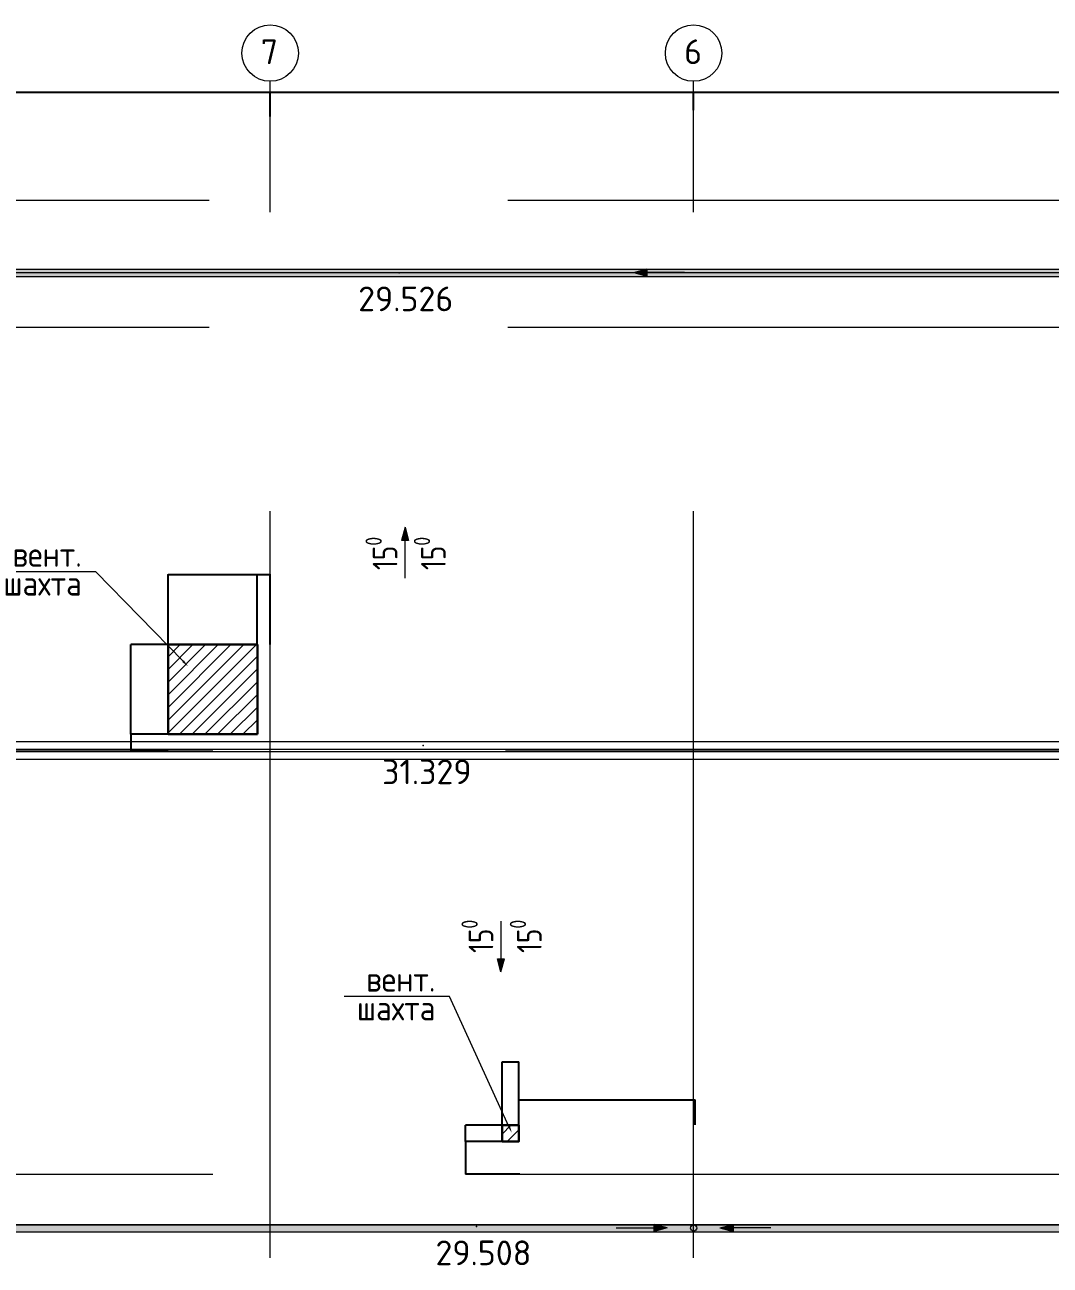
# Model space of a CAD drawing. Header units: millimetres. Extents: x -263990 to 193903, y -164417 to 240530.
# Drawn here: x 158825 to 173354, y -16097 to 1482 of the extents above; entities that cross this region are included whole.
import ezdxf
from ezdxf import colors
from ezdxf.entities.mleader import LeaderData, LeaderLine
from ezdxf.math import Vec2, Vec3

# ---------------------------------------------------------------- set-up
doc = ezdxf.new("R2010")
doc.units = ezdxf.units.MM
doc.header["$LTSCALE"] = 20
doc.linetypes.add('ACAD_ISO10W100', pattern=[1093.611073, 529.166651, -211.666656, 141.111112, -211.666656])
doc.layers.get('0').update_dxf_attribs({"lineweight": 0})
doc.layers.get('Defpoints').update_dxf_attribs({"color": 4})
doc.layers.add('_4-1_ Оси', color=7, linetype='Continuous')
for name, color, linetype, lineweight in [('_4-6_ Выноски на кровле', 7, 'Continuous', 9), ('Height', 250, 'Continuous', 9), ('Survey', 250, 'Continuous', 9)]:
    doc.layers.add(name, color=color, linetype=linetype, lineweight=lineweight)
doc.styles.add('GOST 2.304 type A', font='isocpeur.ttf')
doc.styles.add('ISOCPEUR', font='isocpeur.ttf', dxfattribs={"width": 0.9, "height": 250})
doc.styles.add('стиль1', font='isocpeur.ttf')
doc.dimstyles.new('ISO-25', dxfattribs={"dimtxt": 0.25, "dimasz": 0.1, "dimexe": 0.1, "dimexo": 0, "dimgap": 0.06, "dimtad": 1, "dimdec": 0, "dimlfac": 1000, "dimtxsty": 'GOST 2.304 type A', "dimblk": 'OBLIQUE', "dimcen": 2.5, "dimdle": 0.1, "dimadec": 0, "dimazin": 0, "dimtfac": 1, "dimtdec": 0, "dimtmove": 0, "dimatfit": 3, "dimfxl": 1, "dimarcsym": 0})
pattern_1 = [(45, (140952.78, -14805.09), (-89.80256, 89.80256), [])]

# ---------------------------------------------------------------- blocks, each defined once
blk = doc.blocks.new('_Oblique')
at = {"color": 0, "linetype": 'ByBlock', "lineweight": -2}
blk.add_line((-0.5, -0.5), (0.5, 0.5), dxfattribs=at)
blk = doc.blocks.new('*D206')
at = {"color": 0, "lineweight": -2, "transparency": 16777216}
for p, q in [((162119, -7302), (162119, -6306)), ((162119, -6306), (162302, -6306)), ((162302, -7302), (162302, -6306))]:
    blk.add_line(p, q, dxfattribs=at)
at = {"layer": 'Defpoints', "color": 0, "transparency": 16777216}
for p in [(162302, -6306), (162119, -7302), (162302, -7302)]:
    blk.add_point(p, dxfattribs=at)
at = {"color": 0, "lineweight": -2, "transparency": 16777216, "xscale": 0.1, "yscale": 0.1, "zscale": 0.1, "rotation": 180}
blk.add_blockref('_Oblique', (162119, -6306), dxfattribs=at)
at = {"color": 0, "lineweight": -2, "transparency": 16777216, "xscale": 0.1, "yscale": 0.1, "zscale": 0.1}
blk.add_blockref('_Oblique', (162302, -6306), dxfattribs=at)
at = {"color": 0, "transparency": 16777216, "insert": (162211, -6306), "char_height": 0.25, "attachment_point": 5, "style": 'GOST 2.304 type A'}
blk.add_mtext('182328', dxfattribs=at)
blk = doc.blocks.new('*D207')
at = {"color": 0, "lineweight": -2, "transparency": 16777216}
for p, q in [((160854, -8570), (160328, -8570)), ((160328, -8570), (160328, -8805)), ((160854, -8805), (160328, -8805))]:
    blk.add_line(p, q, dxfattribs=at)
at = {"layer": 'Defpoints', "color": 0, "transparency": 16777216}
for p in [(160854, -8570), (160328, -8805), (160854, -8805)]:
    blk.add_point(p, dxfattribs=at)
at = {"color": 0, "lineweight": -2, "transparency": 16777216, "xscale": 0.1, "yscale": 0.1, "zscale": 0.1}
for p, rotation in [((160328, -8570), 90), ((160328, -8805), 270)]:
    blk.add_blockref('_Oblique', p, dxfattribs=dict(at, rotation=rotation))
at = {"color": 0, "transparency": 16777216, "insert": (160328, -8687), "char_height": 0.25, "attachment_point": 5, "rotation": 90, "style": 'GOST 2.304 type A'}
blk.add_mtext('235444', dxfattribs=at)
blk = doc.blocks.new('*D208')
at = {"color": 0, "lineweight": -2, "transparency": 16777216}
for p, q in [((160854, -7302), (160328, -7302)), ((160328, -8570), (160328, -7302)), ((160854, -8570), (160328, -8570))]:
    blk.add_line(p, q, dxfattribs=at)
at = {"layer": 'Defpoints', "color": 0, "transparency": 16777216}
for p in [(160328, -7302), (160854, -7302), (160854, -8570)]:
    blk.add_point(p, dxfattribs=at)
at = {"color": 0, "lineweight": -2, "transparency": 16777216, "xscale": 0.1, "yscale": 0.1, "zscale": 0.1}
for p, rotation in [((160328, -7302), 90), ((160328, -8570), 270)]:
    blk.add_blockref('_Oblique', p, dxfattribs=dict(at, rotation=rotation))
at = {"color": 0, "transparency": 16777216, "insert": (160328, -7936), "char_height": 0.25, "attachment_point": 5, "rotation": 90, "style": 'GOST 2.304 type A'}
blk.add_mtext('1267240', dxfattribs=at)
blk = doc.blocks.new('*D209')
at = {"color": 0, "lineweight": -2, "transparency": 16777216}
for p, q in [((160854, -7302), (160854, -6306)), ((160854, -6306), (162120, -6306)), ((162119, -7302), (162119, -6306))]:
    blk.add_line(p, q, dxfattribs=at)
at = {"layer": 'Defpoints', "color": 0, "transparency": 16777216}
for p in [(162119, -6306), (160854, -7302), (162119, -7302)]:
    blk.add_point(p, dxfattribs=at)
at = {"color": 0, "lineweight": -2, "transparency": 16777216, "xscale": 0.1, "yscale": 0.1, "zscale": 0.1, "rotation": 180}
blk.add_blockref('_Oblique', (160854, -6306), dxfattribs=at)
at = {"color": 0, "lineweight": -2, "transparency": 16777216, "xscale": 0.1, "yscale": 0.1, "zscale": 0.1}
blk.add_blockref('_Oblique', (162119, -6306), dxfattribs=at)
at = {"color": 0, "transparency": 16777216, "insert": (161487, -6306), "char_height": 0.25, "attachment_point": 5, "style": 'GOST 2.304 type A'}
blk.add_mtext('1265243', dxfattribs=at)
blk = doc.blocks.new('*D210')
at = {"color": 0, "lineweight": -2, "transparency": 16777216}
for p, q in [((165587, -14114), (165587, -13215)), ((165587, -13215), (165824, -13215)), ((165824, -14114), (165824, -13215))]:
    blk.add_line(p, q, dxfattribs=at)
at = {"layer": 'Defpoints', "color": 0, "transparency": 16777216}
for p in [(165824, -13215), (165587, -14114), (165824, -14114)]:
    blk.add_point(p, dxfattribs=at)
at = {"color": 0, "lineweight": -2, "transparency": 16777216, "xscale": 0.1, "yscale": 0.1, "zscale": 0.1, "rotation": 180}
blk.add_blockref('_Oblique', (165587, -13215), dxfattribs=at)
at = {"color": 0, "lineweight": -2, "transparency": 16777216, "xscale": 0.1, "yscale": 0.1, "zscale": 0.1}
blk.add_blockref('_Oblique', (165824, -13215), dxfattribs=at)
at = {"color": 0, "transparency": 16777216, "insert": (165706, -13215), "char_height": 0.25, "attachment_point": 5, "style": 'GOST 2.304 type A'}
blk.add_mtext('237133', dxfattribs=at)
blk = doc.blocks.new('*D211')
at = {"color": 0, "lineweight": -2, "transparency": 16777216}
for p, q in [((165824, -14114), (165824, -13755)), ((165824, -13755), (168322, -13755)), ((168322, -14110), (168322, -13755))]:
    blk.add_line(p, q, dxfattribs=at)
at = {"layer": 'Defpoints', "color": 0, "transparency": 16777216}
for p in [(168322, -13755), (165824, -14114), (168322, -14110)]:
    blk.add_point(p, dxfattribs=at)
at = {"color": 0, "lineweight": -2, "transparency": 16777216, "xscale": 0.1, "yscale": 0.1, "zscale": 0.1, "rotation": 180}
blk.add_blockref('_Oblique', (165824, -13755), dxfattribs=at)
at = {"color": 0, "lineweight": -2, "transparency": 16777216, "xscale": 0.1, "yscale": 0.1, "zscale": 0.1}
blk.add_blockref('_Oblique', (168322, -13755), dxfattribs=at)
at = {"color": 0, "transparency": 16777216, "insert": (167073, -13755), "char_height": 0.25, "attachment_point": 5, "style": 'GOST 2.304 type A'}
blk.add_mtext('2498027', dxfattribs=at)
blk = doc.blocks.new('*D212')
at = {"color": 0, "lineweight": -2, "transparency": 16777216}
for p, q in [((165068, -14345), (165068, -14805)), ((165824, -14346), (165068, -14346)), ((165841, -14805), (165068, -14805))]:
    blk.add_line(p, q, dxfattribs=at)
at = {"layer": 'Defpoints', "color": 0, "transparency": 16777216}
for p in [(165824, -14346), (165068, -14805), (165841, -14805)]:
    blk.add_point(p, dxfattribs=at)
at = {"color": 0, "lineweight": -2, "transparency": 16777216, "xscale": 0.1, "yscale": 0.1, "zscale": 0.1}
for p, rotation in [((165068, -14346), 90), ((165068, -14805), 270)]:
    blk.add_blockref('_Oblique', p, dxfattribs=dict(at, rotation=rotation))
at = {"color": 0, "transparency": 16777216, "insert": (165068, -14575), "char_height": 0.25, "attachment_point": 5, "rotation": 90, "style": 'GOST 2.304 type A'}
blk.add_mtext('459551', dxfattribs=at)
blk = doc.blocks.new('*D213')
at = {"color": 0, "lineweight": -2, "transparency": 16777216}
for p, q in [((165587, -14114), (165068, -14114)), ((165068, -14346), (165068, -14114)), ((165587, -14346), (165068, -14346))]:
    blk.add_line(p, q, dxfattribs=at)
at = {"layer": 'Defpoints', "color": 0, "transparency": 16777216}
for p in [(165068, -14114), (165587, -14114), (165587, -14346)]:
    blk.add_point(p, dxfattribs=at)
at = {"color": 0, "lineweight": -2, "transparency": 16777216, "xscale": 0.1, "yscale": 0.1, "zscale": 0.1}
for p, rotation in [((165068, -14114), 90), ((165068, -14346), 270)]:
    blk.add_blockref('_Oblique', p, dxfattribs=dict(at, rotation=rotation))
at = {"color": 0, "transparency": 16777216, "insert": (165068, -14230), "char_height": 0.25, "attachment_point": 5, "rotation": 90, "style": 'GOST 2.304 type A'}
blk.add_mtext('231400', dxfattribs=at)
blk = doc.blocks.new('*D192')
at = {"color": 0, "lineweight": -2, "transparency": 16777216}
for p, q in [((168302, 271), (168302, 521)), ((174302, 521), (168302, 521)), ((174302, 375), (174302, 521))]:
    blk.add_line(p, q, dxfattribs=at)
at = {"layer": 'Defpoints', "color": 0, "transparency": 16777216}
for p in [(168302, 521), (174302, 375), (168302, 271)]:
    blk.add_point(p, dxfattribs=at)
at = {"color": 0, "lineweight": -2, "transparency": 16777216, "xscale": 0.1, "yscale": 0.1, "zscale": 0.1, "rotation": 180}
blk.add_blockref('_Oblique', (168302, 521), dxfattribs=at)
at = {"color": 0, "lineweight": -2, "transparency": 16777216, "xscale": 0.1, "yscale": 0.1, "zscale": 0.1}
blk.add_blockref('_Oblique', (174302, 521), dxfattribs=at)
at = {"color": 0, "transparency": 16777216, "insert": (171302, 521), "char_height": 0.25, "attachment_point": 5, "style": 'GOST 2.304 type A'}
blk.add_mtext('6000000', dxfattribs=at)
blk = doc.blocks.new('*D193')
at = {"color": 0, "lineweight": -2, "transparency": 16777216}
for p, q in [((162302, 182), (162302, 521)), ((168302, 521), (162302, 521)), ((168302, 271), (168302, 521))]:
    blk.add_line(p, q, dxfattribs=at)
at = {"layer": 'Defpoints', "color": 0, "transparency": 16777216}
for p in [(162302, 521), (162302, 182), (168302, 271)]:
    blk.add_point(p, dxfattribs=at)
at = {"color": 0, "lineweight": -2, "transparency": 16777216, "xscale": 0.1, "yscale": 0.1, "zscale": 0.1, "rotation": 180}
blk.add_blockref('_Oblique', (162302, 521), dxfattribs=at)
at = {"color": 0, "lineweight": -2, "transparency": 16777216, "xscale": 0.1, "yscale": 0.1, "zscale": 0.1}
blk.add_blockref('_Oblique', (168302, 521), dxfattribs=at)
at = {"color": 0, "transparency": 16777216, "insert": (165302, 521), "char_height": 0.25, "attachment_point": 5, "style": 'GOST 2.304 type A'}
blk.add_mtext('6000000', dxfattribs=at)
blk = doc.blocks.new('*D194')
at = {"color": 0, "lineweight": -2, "transparency": 16777216}
for p, q in [((156302, 19), (156302, 521)), ((162302, 521), (156302, 521)), ((162302, 182), (162302, 521))]:
    blk.add_line(p, q, dxfattribs=at)
at = {"layer": 'Defpoints', "color": 0, "transparency": 16777216}
for p in [(156302, 521), (162302, 182), (156302, 19)]:
    blk.add_point(p, dxfattribs=at)
at = {"color": 0, "lineweight": -2, "transparency": 16777216, "xscale": 0.1, "yscale": 0.1, "zscale": 0.1, "rotation": 180}
blk.add_blockref('_Oblique', (156302, 521), dxfattribs=at)
at = {"color": 0, "lineweight": -2, "transparency": 16777216, "xscale": 0.1, "yscale": 0.1, "zscale": 0.1}
blk.add_blockref('_Oblique', (162302, 521), dxfattribs=at)
at = {"color": 0, "transparency": 16777216, "insert": (159302, 521), "char_height": 0.25, "attachment_point": 5, "style": 'GOST 2.304 type A'}
blk.add_mtext('6000000', dxfattribs=at)

msp = doc.modelspace()

# ---------------------------------------------------------------- hatches: boundary and pattern name
at = {"linetype": 'Continuous', "lineweight": 0, "true_color": 0x3f3f3f}
for points in [[(188705.37587, -1985.12394), (147931.06886, -1985.12619), (147931.06886, -2085.12619), (188705.37587, -2085.12394)], [(192301.79992, -15525.08896), (144301.79992, -15525.08896), (144301.79992, -15625.08896), (192301.79992, -15625.08896)]]:
    msp.add_hatch(color=250, dxfattribs=at).paths.add_polyline_path(points)
at = {"linetype": 'Continuous', "lineweight": 0, "true_color": 0x000000}
for points in [[(167452.98761, -2028.60918), (167639.59011, -2078.60918), (167639.59011, -1978.60918)], [(164212.24525, -5639.46614), (164162.24525, -5826.06864), (164262.24525, -5826.06864)], [(165571.5882, -11940.71179), (165621.5882, -11754.10929), (165521.5882, -11754.10929)], [(167928.12068, -15568.5742), (167741.51818, -15518.5742), (167741.51818, -15618.5742)], [(168675.47916, -15568.5742), (168862.08166, -15618.5742), (168862.08166, -15518.5742)]]:
    msp.add_hatch(color=18, dxfattribs=at).paths.add_polyline_path(points)
h = msp.add_hatch()
h.set_pattern_fill('ANSI31', color=256, scale=40, angle=-3.25304974)
h.set_pattern_definition(pattern_1)
h.paths.add_polyline_path([(162119.47153, -8569.64515), (162119.47153, -7302.40519), (160854.22889, -7302.40519), (160854.22889, -8569.64515)])
h = msp.add_hatch()
h.set_pattern_fill('ANSI31', color=256, scale=40, angle=-3.25304974)
h.set_pattern_definition(pattern_1)
h.paths.add_polyline_path([(165824.15354, -14114.1379), (165587.02089, -14114.1379), (165587.02089, -14345.53829), (165824.15354, -14345.53829)])

# ---------------------------------------------------------------- linework, layer by layer
at = {"color": 7, "linetype": 'Continuous', "lineweight": 0}
for p, q in [((167452.98761, -2028.60918), (167639.59011, -1978.60918)), ((167452.98761, -2028.60918), (167639.59011, -2078.60918)), ((167639.59011, -1978.60918), (167639.59011, -2078.60918)), ((168174.7043, -2028.60918), (167639.59011, -2028.60918)), ((168428.89553, -2028.60918), (168964.00973, -2028.60918)), ((164212.24525, -5639.46614), (164162.24525, -5826.06864)), ((164212.24525, -5639.46614), (164262.24525, -5826.06864)), ((164262.24525, -5826.06864), (164162.24525, -5826.06864)), ((164212.24525, -6361.18284), (164212.24525, -5826.06864)), ((192301.79992, -8680.08896), (144301.79992, -8680.08896)), ((192301.79992, -8790.08896), (144301.79992, -8790.08896)), ((192301.79992, -8820.08896), (144301.79992, -8820.08896)), ((192301.79992, -8930.08896), (144301.79992, -8930.08896)), ((165571.5882, -11218.99509), (165571.5882, -11754.10929)), ((165571.5882, -11940.71179), (165521.5882, -11754.10929)), ((165521.5882, -11754.10929), (165621.5882, -11754.10929)), ((165571.5882, -11940.71179), (165621.5882, -11754.10929)), ((167206.40398, -15568.5742), (167741.51818, -15568.5742)), ((167928.12068, -15568.5742), (167741.51818, -15518.5742)), ((167741.51818, -15618.5742), (167741.51818, -15518.5742)), ((167928.12068, -15568.5742), (167741.51818, -15618.5742)), ((168675.47916, -15568.5742), (168862.08166, -15518.5742)), ((168675.47916, -15568.5742), (168862.08166, -15618.5742)), ((168862.08166, -15518.5742), (168862.08166, -15618.5742)), ((169397.19586, -15568.5742), (168862.08166, -15568.5742))]:
    msp.add_line(p, q, dxfattribs=at)
at = {"color": 7, "linetype": 'Continuous', "lineweight": 13}
msp.add_line((192301.79992, -15525.08896), (144301.79992, -15525.08896), dxfattribs=at)
at = {"color": 7, "linetype": 'Continuous', "lineweight": 0, "flags": 128}
for points in [[(192301.79992, -8680.08896), (144301.79992, -8680.08896), (144301.79992, 95.09824), (147931.08783, 95.06327), (147931.06834, -2085.12394), (188705.38561, -2085.12394), (188705.36612, 103.8162), (192301.79992, 103.85117)], [(188705.37587, -1985.12394), (147931.06886, -1985.12619), (147931.06886, -2085.12619), (188705.37587, -2085.12394)], [(192301.79992, -8930.08896), (144301.79992, -8930.08896), (144301.79992, -15525.08896), (192301.79992, -15525.08896)], [(192301.79992, -15525.08896), (144301.79992, -15525.08896), (144301.79992, -15625.08896), (192301.79992, -15625.08896)]]:
    msp.add_lwpolyline(points, close=True, dxfattribs=at)
at = {"color": 7, "linetype": 'Continuous', "lineweight": 0}
msp.add_lwpolyline([(192301.79992, -15525.08896), (144301.79992, -15525.08896), (144301.79992, 95.08075), (147931.07809, 95.08075), (147931.07809, -2029.03348), (188705.37587, -2029.03348), (188705.37587, 103.83369), (192301.79992, 103.83369)], close=True, dxfattribs=at)
at = {"lineweight": 30}
for points in [[(162119.47153, -8569.64515), (160854.22889, -8569.64515), (160854.22889, -7302.40519), (162119.47153, -7302.40519)], [(165587.02089, -14345.53829), (165824.15354, -14345.53829), (165824.15354, -14114.1379), (165587.02089, -14114.1379)]]:
    msp.add_lwpolyline(points, close=True, dxfattribs=at)
at = {"color": 7, "linetype": 'Continuous', "lineweight": 0}
msp.add_circle((168301.79992, -15570.08896), 45, dxfattribs=at)
at = {"layer": '_4-1_ Оси', "color": 7, "linetype": 'ACAD_ISO10W100', "lineweight": 0}
for p, q in [((162301.79992, -318.11028), (162301.79992, 681.88972)), ((168301.79992, -318.11028), (168301.79992, 681.88972)), ((162301.79992, -15992.02994), (162301.79992, -318.11028)), ((168301.79992, -15992.02994), (168301.79992, -318.11028)), ((143797.12585, -1005.08897), (192080.24063, -1005.08897)), ((143797.12585, -2805.08896), (192080.24063, -2805.08896)), ((143764.95573, -8805.08896), (193080.24063, -8805.08896)), ((143848.34277, -8805.08896), (192080.24063, -8805.08896)), ((143848.34277, -14805.08896), (192080.24063, -14805.08896))]:
    msp.add_line(p, q, dxfattribs=at)
at = {"layer": '_4-1_ Оси', "color": 7, "linetype": 'Continuous', "lineweight": 0}
for centre in [(162301.79992, 1081.88972), (168301.79992, 1081.88972)]:
    msp.add_circle(centre, 400, dxfattribs=at)
at = {"layer": 'Survey'}
for p in [(164130.95148, -2030.95291, 29545.89259), (164470.32315, -8733.77426, 31348.57679), (165226.73878, -15550.80773, 29527.54551)]:
    msp.add_point(p, dxfattribs=at)

# ---------------------------------------------------------------- texts
at = {"layer": '_4-1_ Оси', "color": 7, "lineweight": 0, "char_height": 350, "attachment_point": 4, "style": 'стиль1'}
for s, insert in [('\\A1;{\\pql;\\pt0;\\fISOCPEUR|b0|i0|c0|p34;7}', (162167.78826, 1100.21293)), ('\\A1;{\\pql;\\pt0;\\fISOCPEUR|b0|i0|c0|p34;6}', (168167.78826, 1100.21293))]:
    msp.add_mtext(s, dxfattribs=dict(at, insert=insert))
at = {"layer": '_4-6_ Выноски на кровле', "color": 7, "linetype": 'Continuous', "lineweight": 0, "char_height": 350, "attachment_point": 4, "rotation": 90, "style": 'стиль1'}
for insert in [(163929.46467, -6244.63106), (164614.29845, -6244.63106), (165288.80762, -11671.22883), (165973.6414, -11671.22883)]:
    msp.add_mtext('\\A1;{\\W0.800000x;\\pql;\\fISOCPEUR|b0|i0|c0|p34;15\\fISOCPEUR|b0|i0|c0|p34;\\A1{\\H.66x;\\S0^  ;}}', dxfattribs=dict(at, insert=insert))
at = {"layer": 'Height', "style": 'ISOCPEUR'}
for s, p in [('29.526', (163547.97492, -2576.99327, 29545.89259)), ('31.329', (163887.34658, -9279.81462, 31348.57679)), ('29.508', (164643.76222, -16096.84809, 29527.54551))]:
    msp.add_text(s, height=350, dxfattribs=at).set_placement(p)

# ---------------------------------------------------------------- dimensions: what is measured, and where the dimension line sits
for base, p1, p2, picture, middle in [((156301.79992, 521.06739), (162301.79992, 181.88972), (156301.79992, 18.813), '*D194', (159301.79992, 521.25239)), ((162301.79992, 521.06739), (168301.79992, 270.77868), (162301.79992, 181.88972), '*D193', (165301.79992, 521.25239)), ((168301.79992, 521.06739), (174301.79992, 374.69913), (168301.79992, 270.77868), '*D192', (171301.79992, 521.25239))]:
    dim = msp.add_linear_dim(base=base, p1=p1, p2=p2, dimstyle='ISO-25', override={"dimtmove": 1})
    dim.commit()
    dim.dimension.update_dxf_attribs({"geometry": picture, "text_midpoint": middle})
for base, p1, p2, picture, middle in [((162119.47153, -6305.90048), (160854.22889, -7302.40519), (162119.47153, -7302.40519), '*D209', (161486.85021, -6305.71548)), ((162301.79992, -6305.90048), (162119.47153, -7302.40519), (162301.79992, -7302.40519), '*D206', (162210.63573, -6305.71548)), ((165824.15354, -13215.1281), (165587.02089, -14114.1379), (165824.15354, -14114.1379), '*D210', (165705.58721, -13214.9431)), ((168322.18006, -13755.19991), (165824.15354, -14114.1379), (168322.18006, -14109.8739), '*D211', (167073.1668, -13755.01491))]:
    dim = msp.add_linear_dim(base=base, p1=p1, p2=p2, dimstyle='ISO-25')
    dim.commit()
    dim.dimension.update_dxf_attribs({"geometry": picture, "text_midpoint": middle})
for base, p1, p2, picture, middle in [((160327.72317, -7302.40519), (160854.22889, -8569.64515), (160854.22889, -7302.40519), '*D208', (160327.53817, -7936.02517)), ((160327.72317, -8805.08896), (160854.22889, -8569.64515), (160854.22889, -8805.08896), '*D207', (160327.53817, -8687.36706)), ((165068.1245, -14114.1379), (165587.02089, -14345.53829), (165587.02089, -14114.1379), '*D213', (165067.9395, -14229.8381)), ((165068.1245, -14805.08896), (165824.15354, -14345.53829), (165840.98525, -14805.08896), '*D212', (165067.9395, -14575.31363))]:
    dim = msp.add_linear_dim(base=base, p1=p1, p2=p2, angle=90, dimstyle='ISO-25')
    dim.commit()
    dim.dimension.update_dxf_attribs({"geometry": picture, "text_midpoint": middle})

# ---------------------------------------------------------------- leaders
ml = msp.add_multileader_mtext('Standard')
ml.set_content('вент.\\Pшахта', color=256, style='ISOCPEUR')
ml.set_leader_properties(lineweight=9)
ml.build(insert=Vec2(0, 0))
ml.multileader.update_dxf_attribs({"has_dogleg": 0, "text_left_attachment_type": 6, "text_right_attachment_type": 6, "arrow_head_size": 100})
ctx = ml.context
ctx.base_point, ctx.char_height, ctx.arrow_head_size, ctx.landing_gap_size, ctx.plane_origin = Vec3(158203.68449, -6268.76938), 350, 100, 200, Vec3(158260.59162, -5069.98363)
ctx.left_attachment, ctx.right_attachment, ctx.text_align_type = 6, 6, 2
notes = []
notes.append((ctx, [(1, (1, 1, 0), (167832.18449, -6268.76938), (-1, 0), 8000, [(0, [(161136.17872, -7608.4947)], 0, [])])]))
ctx.mtext.insert, ctx.mtext.alignment, ctx.mtext.line_spacing_factor, ctx.mtext.flow_direction = Vec3(159632.18449, -5848.76938), 3, 0.7, 5
ml = msp.add_multileader_mtext('Standard')
ml.set_content('вент.\\Pшахта', color=256, style='ISOCPEUR')
ml.set_leader_properties(lineweight=9)
ml.build(insert=Vec2(0, 0))
ml.multileader.update_dxf_attribs({"has_dogleg": 0, "text_left_attachment_type": 6, "text_right_attachment_type": 6, "arrow_head_size": 100})
ctx = ml.context
ctx.base_point, ctx.char_height, ctx.arrow_head_size, ctx.landing_gap_size, ctx.plane_origin = Vec3(163214.43367, -12289.34746), 350, 100, 200, Vec3(162507.2584, -11275.54396)
ctx.left_attachment, ctx.right_attachment, ctx.text_align_type = 6, 6, 2
notes.append((ctx, [(1, (1, 1, 0), (172842.93367, -12289.34746), (-1, 0), 8000, [(0, [(165725.95479, -14220.64275)], 0, [])])]))
ctx.mtext.insert, ctx.mtext.alignment, ctx.mtext.line_spacing_factor, ctx.mtext.flow_direction = Vec3(164642.93367, -11869.34746), 3, 0.7, 5
for ctx, leaders in notes:
    for number, flags, end, landing, length, lines in leaders:
        leader = LeaderData()
        leader.index, (leader.has_last_leader_line, leader.has_dogleg_vector, leader.attachment_direction) = number, flags
        leader.last_leader_point, leader.dogleg_vector, leader.dogleg_length = Vec3(end), Vec3(landing), length
        for number, points, colour, breaks in lines:
            line = LeaderLine()
            line.index, line.vertices, line.color, line.breaks = number, Vec3.list(points), colors.encode_raw_color(colour), breaks
            leader.lines.append(line)
        ctx.leaders.append(leader)

doc.saveas('drawing.dxf')
